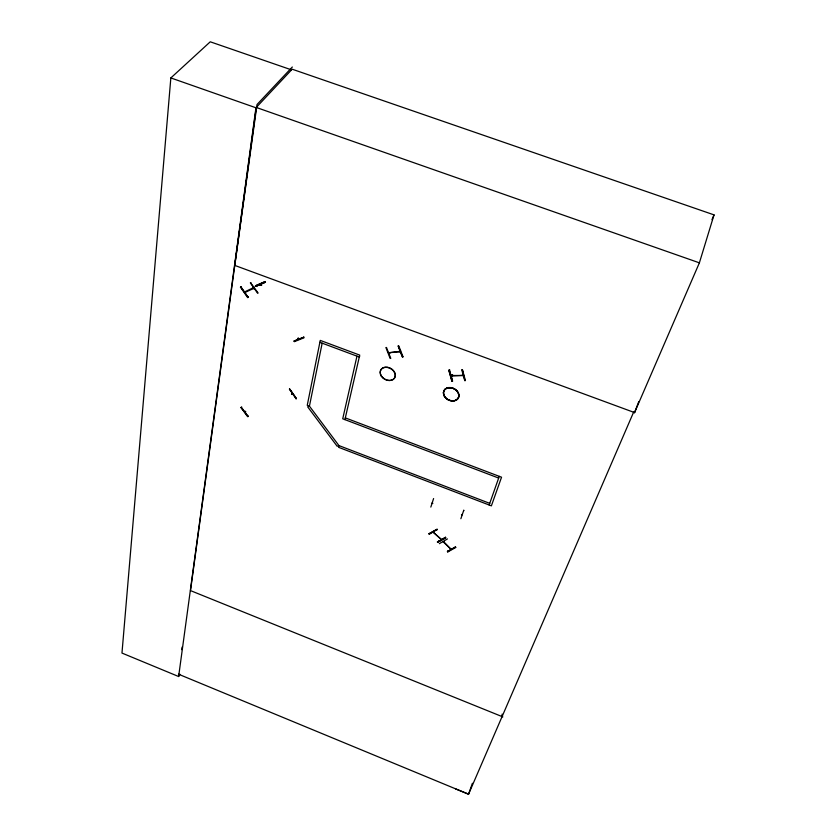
<?xml version="1.0" encoding="UTF-8"?>
<svg xmlns="http://www.w3.org/2000/svg" width="836" height="836" viewBox="0 0 836 836"><rect width="100%" height="100%" fill="white"/><g stroke="black" fill="none" stroke-linecap="round" stroke-linejoin="round"><path stroke-width="1.25" d="M447.782 551.906L455.724 547.486M437.458 541.937L445.724 537.872L437.792 542.334L437.552 541.561M502.091 716.588L502.133 714.101M253.956 288.378L253.172 288.754M244.76 411.761L245.575 411.396L244.697 411.678M291.576 394.08C293.394 395.062 290.646 394.09 292.475 393.871M291.534 69.879L210.254 41.8L170.847 77.936L121.972 653.062L178.632 676.523L179.97 674.286M443.279 541.864L444.334 542.303L443.801 542.428M451.43 549.252L450.75 548.531M296.059 398.688L289.402 389.179M460.866 518.738L463.666 510.535M181.757 649.656L182.102 647.074M178.632 676.523L255.952 107.781L292.161 69.2L714.028 214.873L699.387 262.838L634.524 412.681L633.552 412.326M294.073 341.078L303.667 337.274L293.959 341.098L294.345 341.663L303.959 337.807L303.813 336.908M388.583 352.771L400.319 351.684M399.315 351.925L399.148 351.831M322.163 343.168L309.435 406.15L338.946 445.588L489.729 503.356M356.972 356.146L342.718 418.794L498.664 478.056M344.923 419.63L359.72 355.101L320.261 340.398L307.251 405.314L309.435 406.15L307.679 406.86L337.18 446.257L338.946 445.588L338.58 447.312L491.38 505.853L501.548 477.21L345.331 417.885M250.518 282.746L258.136 293.018L257.603 293.248L250.351 282.85L250.873 282.61M261.02 285.379L261.543 285.243L260.874 284.25M298.912 339.134L297.909 338.381M430.822 507.086L433.602 498.538M432.766 503.199L432.181 502.917L432.546 503.481M450.98 375.583L452.433 375.897L451.179 376.043M463.28 375.448L462.036 375.531M489.154 504.996L499.27 476.353M472.403 783.28L468.557 794.2L455.547 788.881M178.434 674.171L468.557 794.2L633.583 412.232L634.566 412.587L638.756 401.698M711.99 219.617L714.028 214.873M455.463 546.681L455.724 547.538M447.511 551.102L447.772 551.959M463.75 510.138L463.875 510.681M447.459 538.927L439.339 543.672M445.463 537.078L445.713 537.935M437.123 529.543L428.889 533.807L429.328 534.256L437.406 529.282M452.412 374.706L452.046 375.416L452.589 375.009M452.203 375.531L452.569 374.81M449.684 369.93L448.807 370.369L449.59 369.972M400.287 350.524L399.89 351.224L400.569 350.608M388.698 352.761L400.057 351.319L400.454 350.618M359.647 356.418L359.281 357.014L319.875 342.311M244.446 292.077L245.397 291.659L244.938 292.401M451.21 375.521L463.06 375.458M463.144 375.437L451.21 375.96M289.496 388.886L296.184 398.396M248.114 416.453L240.998 407.487L247.634 416.704L248.376 416.14M240.956 407.529L241.708 406.965M240.496 287.25L247.675 297.647L248.48 297.041M244.603 291.942L254.249 287.281M252.963 288.201L254.353 287.229M241.228 286.717L240.423 287.312M462.109 514.819L461.493 514.621L462.193 514.453M292.328 67.016L257.028 104.51L234.759 265.409L634.566 412.587M241.405 407.32L248.114 416.527M451.983 381.164L448.88 370.317L451.9 381.216L452.579 381.185L449.444 370.243M452.537 381.08L449.402 370.275M386.451 347.483L390.788 358.362L390.14 358.435L385.918 347.577L386.514 347.536M245.585 292.109L245.22 291.597M244.896 412.106L245.491 411.448M428.889 533.817L436.831 529.251L437.218 529.71M441.314 539.492L433.111 532.114L441.356 539.46M245.753 411.918L245.115 412.085M437.364 541.989L445.379 537.443L437.489 542.042M451.158 549.398L443.644 541.665M254.008 288.284L244.969 292.454M265.043 281.627L265.451 282.213L255.858 286.403L255.461 285.818L265.064 281.607L265.472 282.045L255.879 286.236L265.388 282.014M255.502 285.797L265.116 281.627M298.212 338.12L298.504 339.165L298.337 338.214M291.555 394.216L292.255 393.892M295.934 398.782L296.456 398.563M403.004 356.836L402.356 356.92L398.135 346.041L398.793 345.937L403.015 356.794M289.747 389.053L296.446 398.594M462.412 369.69L461.723 369.731L464.764 380.631L465.443 380.599L462.381 369.658L464.91 380.558M389.576 352.531L389.931 353.095L389.691 352.593M463.071 375.019L462.068 375.448M451.012 549.315L443.174 541.801M398.27 345.958L402.503 356.836M432.536 503.523L432.149 503.376M699.387 262.838L256.265 107.457L190.504 590.603L502.844 716.891M170.847 77.936L255.952 107.781M261.062 284.418L261.532 285.295M248.198 297.417L240.946 287.02L248.104 297.428M260.55 284.491L261.198 285.442M261.553 285.139L260.445 284.48M455.38 547.058L447.427 551.53L455.38 547.058M381.383 376.221A7.963 6.113 30 0 0 394.425 378.185A7.963 6.113 30 0 0 387.277 367.422A7.963 6.113 30 0 0 381.383 376.221M381.446 376.054A8.005 6.145 30 0 0 394.571 378.029A8.005 6.145 30 0 0 387.381 367.203A8.005 6.145 30 0 0 381.446 376.054M444.543 396.567A8.046 6.228 26.2 0 0 457.919 398.626A8.046 6.228 26.2 0 0 450.959 387.82A8.046 6.228 26.2 0 0 444.543 396.567A8.036 6.218 26.2 0 0 457.909 398.605A8.036 6.218 26.2 0 0 450.97 387.82A8.036 6.218 26.2 0 0 444.553 396.557M444.606 396.389A8.078 6.249 26.2 0 0 458.044 398.448A8.078 6.249 26.2 0 0 451.053 387.601A8.078 6.249 26.2 0 0 444.606 396.389"/></g></svg>
